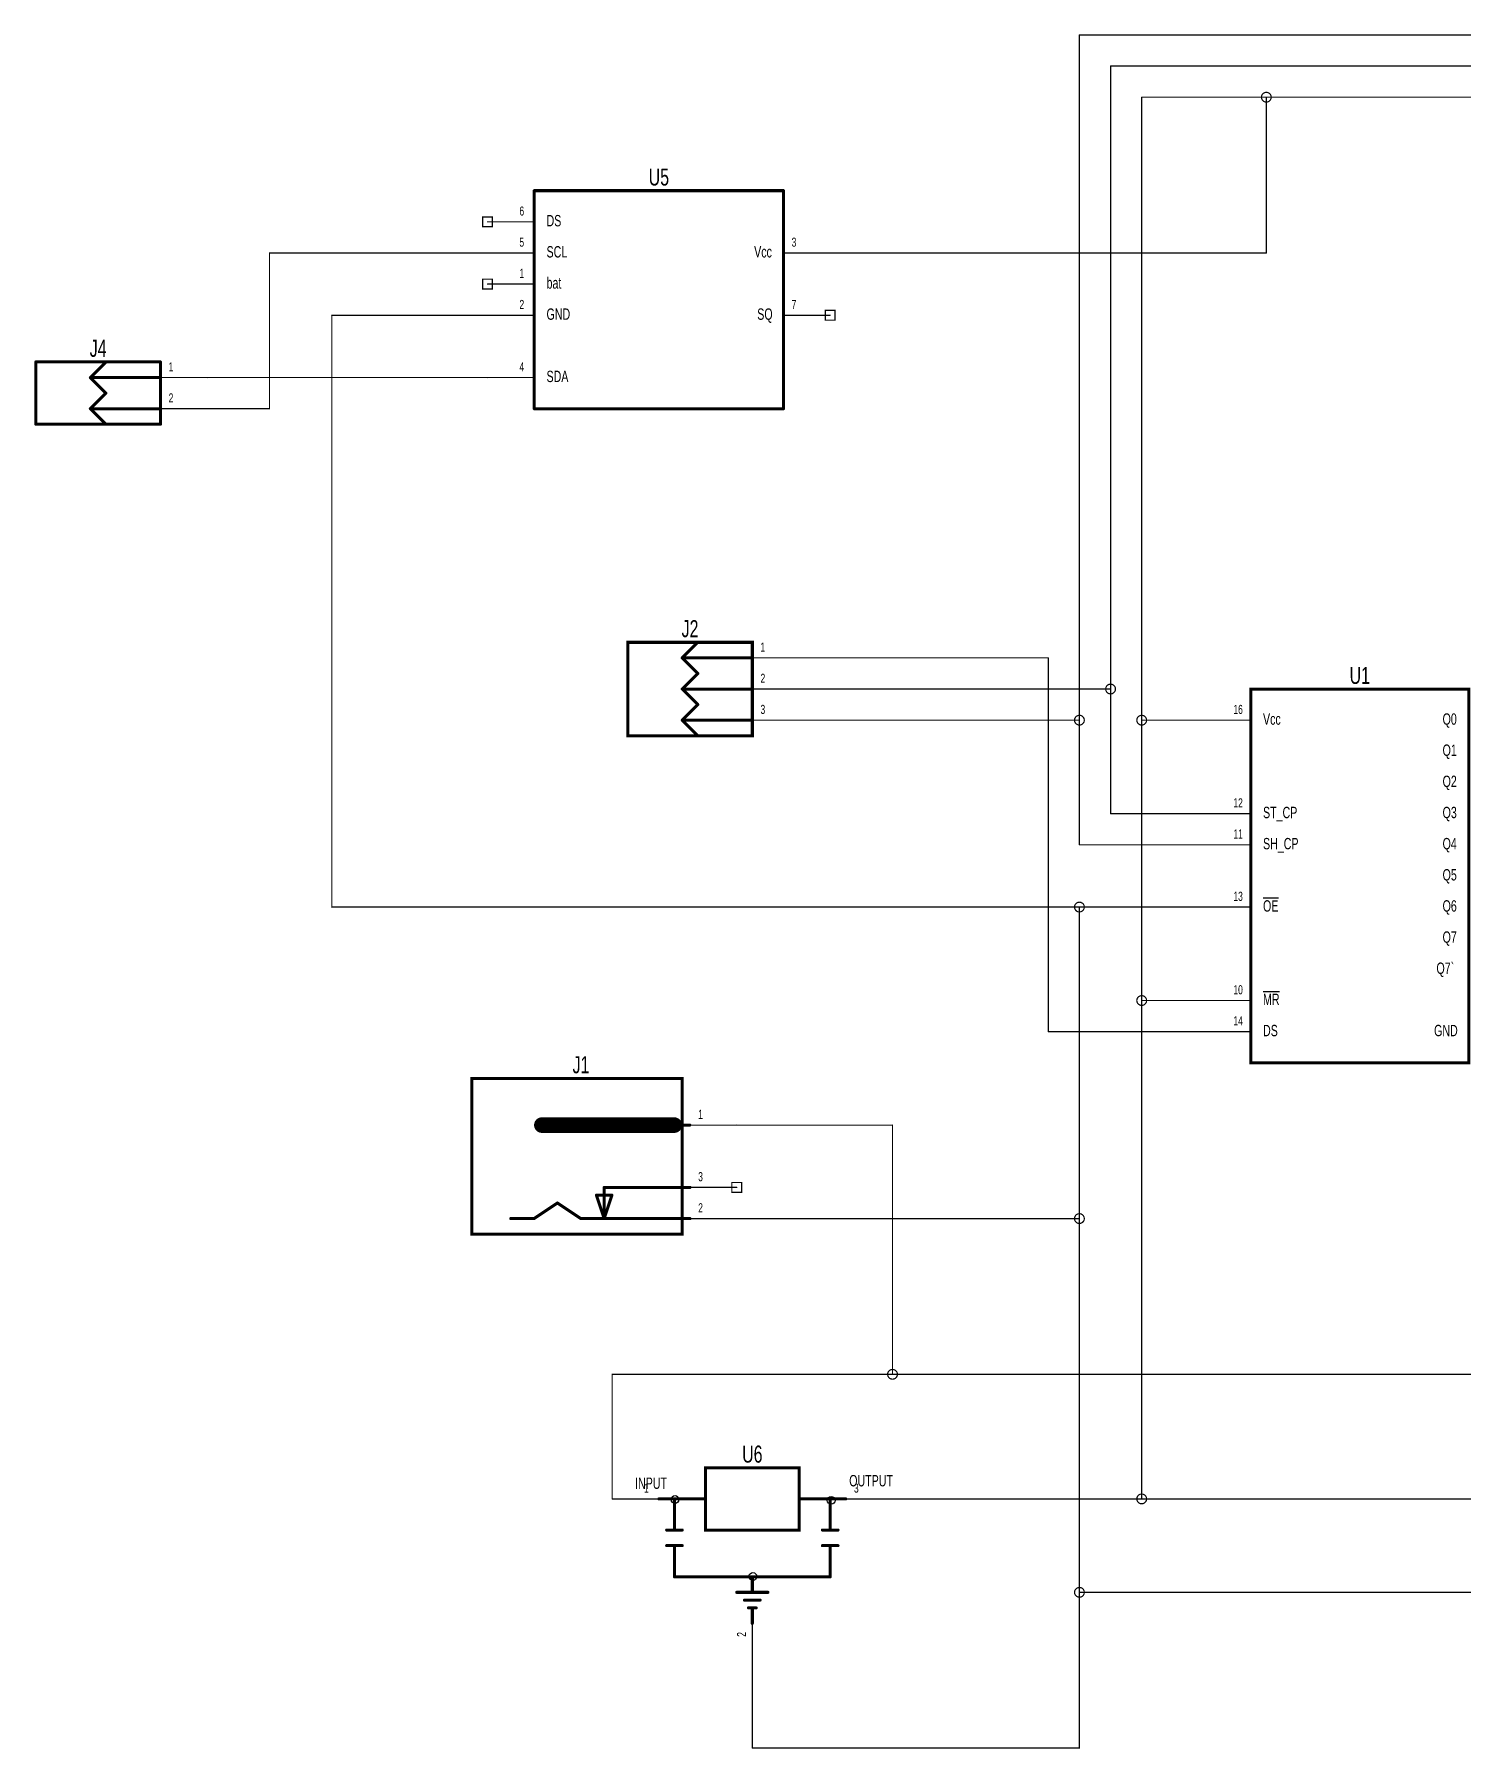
# Model space of a CAD drawing. Extents: x -9.1 to 18.8, y -6.3 to 0.3.
# Drawn here: x -9.05 to -4.47, y -5.3 to 0.2 of the extents above; entities that cross this region are included whole.
import ezdxf
from ezdxf.enums import TextEntityAlignment as Align

# ---------------------------------------------------------------- set-up
doc = ezdxf.new("R2010")
doc.units = 0
for name, color, linetype in [('Element', 253, 'CONTINUOUS'), ('Net', 50, 'CONTINUOUS'), ('Pin', 50, 'CONTINUOUS')]:
    doc.layers.add(name, color=color, linetype=linetype)

msp = doc.modelspace()

# ---------------------------------------------------------------- linework, layer by layer
at = {"layer": 'Element', "linetype": 'CONTINUOUS'}
for points, const_width in [([(-7.45, -1), (-7.45, -0.3)], 0.0098), ([(-7.45, -0.3), (-6.65, -0.3)], 0.0098), ([(-6.65, -0.3), (-6.65, -1)], 0.0098), ([(-9.05, -1.05), (-9.05, -0.85)], 0.0098), ([(-9.05, -0.85), (-8.65, -0.85)], 0.0098), ([(-8.875, -0.9), (-8.825, -0.85)], 0.0098), ([(-8.65, -0.85), (-8.65, -1.05)], 0.0098), ([(-8.875, -0.9), (-8.825, -0.95)], 0.0098), ([(-8.875, -0.9), (-8.65, -0.9)], 0.0098), ([(-8.875, -1), (-8.825, -0.95)], 0.0098), ([(-8.65, -1.05), (-9.05, -1.05)], 0.0098), ([(-8.875, -1), (-8.825, -1.05)], 0.0098), ([(-8.875, -1), (-8.65, -1)], 0.0098), ([(-7.45, -1), (-6.65, -1)], 0.0098), ([(-7.15, -1.75), (-6.75, -1.75), (-6.75, -2.05), (-7.15, -2.05), (-7.15, -1.75)], 0.0098), ([(-6.975, -1.8), (-6.925, -1.75)], 0.0098), ([(-6.975, -1.8), (-6.925, -1.85)], 0.0098), ([(-6.975, -1.8), (-6.75, -1.8)], 0.0098), ([(-6.975, -1.9), (-6.925, -1.85)], 0.0098), ([(-6.975, -1.9), (-6.925, -1.95)], 0.0098), ([(-6.975, -1.9), (-6.75, -1.9)], 0.0098), ([(-5.15, -1.9), (-4.45, -1.9), (-4.45, -3.1), (-5.15, -3.1), (-5.15, -1.9)], 0.0098), ([(-6.975, -2), (-6.925, -1.95)], 0.0098), ([(-6.975, -2), (-6.925, -2.05)], 0.0098), ([(-6.975, -2), (-6.75, -2)], 0.0098), ([(-7.65, -3.15), (-6.975, -3.15), (-6.975, -3.65), (-7.65, -3.65), (-7.65, -3.15)], 0.0098), ([(-7.0006, -3.3), (-7.4256, -3.3)], 0.05), ([(-6.9506, -3.3), (-6.9756, -3.3)], 0.0098), ([(-7.2256, -3.6), (-7.2506, -3.525)], 0.0098), ([(-7.2506, -3.525), (-7.2006, -3.525)], 0.0098), ([(-7.0506, -3.5), (-7.2256, -3.5)], 0.0098), ([(-7.2256, -3.5), (-7.2256, -3.6)], 0.0098), ([(-7.2006, -3.525), (-7.2256, -3.6)], 0.0098), ([(-6.95, -3.5), (-7.0756, -3.5)], 0.0098), ([(-7.3756, -3.55), (-7.4506, -3.6)], 0.0098), ([(-7.3006, -3.6), (-7.3756, -3.55)], 0.0098), ([(-7.4506, -3.6), (-7.5256, -3.6)], 0.0098), ([(-6.95, -3.6), (-7.3006, -3.6)], 0.0098), ([(-6.9, -4.4), (-6.6, -4.4), (-6.6, -4.6), (-6.9, -4.6), (-6.9, -4.4)], 0.0098), ([(-7.05, -4.5), (-6.9, -4.5)], 0.0098), ([(-7, -4.5), (-7, -4.6)], 0.0098), ([(-6.6, -4.5), (-6.45, -4.5)], 0.0098), ([(-6.5, -4.5), (-6.5, -4.6)], 0.0098), ([(-7.025, -4.6), (-6.975, -4.6)], 0.0098), ([(-6.525, -4.6), (-6.475, -4.6)], 0.0098), ([(-7.025, -4.65), (-6.975, -4.65)], 0.0098), ([(-7, -4.65), (-7, -4.75)], 0.0098), ([(-6.525, -4.65), (-6.475, -4.65)], 0.0098), ([(-6.5, -4.65), (-6.5, -4.75)], 0.0098), ([(-7, -4.75), (-6.5, -4.75)], 0.0098), ([(-6.75, -4.75), (-6.75, -4.8)], 0.0098), ([(-6.8, -4.8), (-6.7, -4.8)], 0.0098), ([(-6.775, -4.825), (-6.725, -4.825)], 0.0098), ([(-6.7625, -4.85), (-6.7375, -4.85)], 0.0098), ([(-6.75, -4.85), (-6.75, -4.9)], 0.0098)]:
    msp.add_lwpolyline(points, dxfattribs=dict(at, const_width=const_width))
for points, const_width in [([(-7.4525, -0.3, 1), (-7.4475, -0.3, 1), (-7.4525, -0.3, 1)], 0.0049), ([(-7.4525, -0.3, 1), (-7.4475, -0.3, 1), (-7.4525, -0.3, 1)], 0.0049), ([(-6.6525, -0.3, 1), (-6.6475, -0.3, 1), (-6.6525, -0.3, 1)], 0.0049), ([(-6.6525, -0.3, 1), (-6.6475, -0.3, 1), (-6.6525, -0.3, 1)], 0.0049), ([(-9.0525, -0.85, 1), (-9.0475, -0.85, 1), (-9.0525, -0.85, 1)], 0.0049), ([(-9.0525, -0.85, 1), (-9.0475, -0.85, 1), (-9.0525, -0.85, 1)], 0.0049), ([(-8.8275, -0.85, 1), (-8.8225, -0.85, 1), (-8.8275, -0.85, 1)], 0.0049), ([(-8.6525, -0.85, 1), (-8.6475, -0.85, 1), (-8.6525, -0.85, 1)], 0.0049), ([(-8.6525, -0.85, 1), (-8.6475, -0.85, 1), (-8.6525, -0.85, 1)], 0.0049), ([(-8.8775, -0.9, 1), (-8.8725, -0.9, 1), (-8.8775, -0.9, 1)], 0.0049), ([(-8.8775, -0.9, 1), (-8.8725, -0.9, 1), (-8.8775, -0.9, 1)], 0.0049), ([(-8.8775, -0.9, 1), (-8.8725, -0.9, 1), (-8.8775, -0.9, 1)], 0.0049), ([(-8.6525, -0.9, 1), (-8.6475, -0.9, 1), (-8.6525, -0.9, 1)], 0.0049), ([(-8.8275, -0.95, 1), (-8.8225, -0.95, 1), (-8.8275, -0.95, 1)], 0.0049), ([(-8.8275, -0.95, 1), (-8.8225, -0.95, 1), (-8.8275, -0.95, 1)], 0.0049), ([(-9.0525, -1.05, 1), (-9.0475, -1.05, 1), (-9.0525, -1.05, 1)], 0.0049), ([(-9.0525, -1.05, 1), (-9.0475, -1.05, 1), (-9.0525, -1.05, 1)], 0.0049), ([(-8.8775, -1, 1), (-8.8725, -1, 1), (-8.8775, -1, 1)], 0.0049), ([(-8.8775, -1, 1), (-8.8725, -1, 1), (-8.8775, -1, 1)], 0.0049), ([(-8.8775, -1, 1), (-8.8725, -1, 1), (-8.8775, -1, 1)], 0.0049), ([(-8.8275, -1.05, 1), (-8.8225, -1.05, 1), (-8.8275, -1.05, 1)], 0.0049), ([(-8.6525, -1, 1), (-8.6475, -1, 1), (-8.6525, -1, 1)], 0.0049), ([(-8.6525, -1.05, 1), (-8.6475, -1.05, 1), (-8.6525, -1.05, 1)], 0.0049), ([(-8.6525, -1.05, 1), (-8.6475, -1.05, 1), (-8.6525, -1.05, 1)], 0.0049), ([(-7.4525, -1, 1), (-7.4475, -1, 1), (-7.4525, -1, 1)], 0.0049), ([(-7.4525, -1, 1), (-7.4475, -1, 1), (-7.4525, -1, 1)], 0.0049), ([(-6.6525, -1, 1), (-6.6475, -1, 1), (-6.6525, -1, 1)], 0.0049), ([(-6.6525, -1, 1), (-6.6475, -1, 1), (-6.6525, -1, 1)], 0.0049), ([(-6.9275, -1.75, 1), (-6.9225, -1.75, 1), (-6.9275, -1.75, 1)], 0.0049), ([(-6.9775, -1.8, 1), (-6.9725, -1.8, 1), (-6.9775, -1.8, 1)], 0.0049), ([(-6.9775, -1.8, 1), (-6.9725, -1.8, 1), (-6.9775, -1.8, 1)], 0.0049), ([(-6.9775, -1.8, 1), (-6.9725, -1.8, 1), (-6.9775, -1.8, 1)], 0.0049), ([(-6.7525, -1.8, 1), (-6.7475, -1.8, 1), (-6.7525, -1.8, 1)], 0.0049), ([(-6.9275, -1.85, 1), (-6.9225, -1.85, 1), (-6.9275, -1.85, 1)], 0.0049), ([(-6.9275, -1.85, 1), (-6.9225, -1.85, 1), (-6.9275, -1.85, 1)], 0.0049), ([(-6.9775, -1.9, 1), (-6.9725, -1.9, 1), (-6.9775, -1.9, 1)], 0.0049), ([(-6.9775, -1.9, 1), (-6.9725, -1.9, 1), (-6.9775, -1.9, 1)], 0.0049), ([(-6.9775, -1.9, 1), (-6.9725, -1.9, 1), (-6.9775, -1.9, 1)], 0.0049), ([(-6.7525, -1.9, 1), (-6.7475, -1.9, 1), (-6.7525, -1.9, 1)], 0.0049), ([(-6.9275, -1.95, 1), (-6.9225, -1.95, 1), (-6.9275, -1.95, 1)], 0.0049), ([(-6.9275, -1.95, 1), (-6.9225, -1.95, 1), (-6.9275, -1.95, 1)], 0.0049), ([(-6.9775, -2, 1), (-6.9725, -2, 1), (-6.9775, -2, 1)], 0.0049), ([(-6.9775, -2, 1), (-6.9725, -2, 1), (-6.9775, -2, 1)], 0.0049), ([(-6.9775, -2, 1), (-6.9725, -2, 1), (-6.9775, -2, 1)], 0.0049), ([(-6.7525, -2, 1), (-6.7475, -2, 1), (-6.7525, -2, 1)], 0.0049), ([(-6.9275, -2.05, 1), (-6.9225, -2.05, 1), (-6.9275, -2.05, 1)], 0.0049), ([(-7.4381, -3.3, 1), (-7.4131, -3.3, 1), (-7.4381, -3.3, 1)], 0.025), ([(-7.0131, -3.3, 1), (-6.9881, -3.3, 1), (-7.0131, -3.3, 1)], 0.025), ([(-6.9781, -3.3, 1), (-6.9732, -3.3, 1), (-6.9781, -3.3, 1)], 0.0049), ([(-6.9531, -3.3, 1), (-6.9482, -3.3, 1), (-6.9531, -3.3, 1)], 0.0049), ([(-7.2531, -3.525, 1), (-7.2482, -3.525, 1), (-7.2531, -3.525, 1)], 0.0049), ([(-7.2531, -3.525, 1), (-7.2482, -3.525, 1), (-7.2531, -3.525, 1)], 0.0049), ([(-7.2281, -3.5, 1), (-7.2232, -3.5, 1), (-7.2281, -3.5, 1)], 0.0049), ([(-7.2281, -3.5, 1), (-7.2232, -3.5, 1), (-7.2281, -3.5, 1)], 0.0049), ([(-7.2031, -3.525, 1), (-7.1982, -3.525, 1), (-7.2031, -3.525, 1)], 0.0049), ([(-7.2031, -3.525, 1), (-7.1982, -3.525, 1), (-7.2031, -3.525, 1)], 0.0049), ([(-7.0781, -3.5, 1), (-7.0732, -3.5, 1), (-7.0781, -3.5, 1)], 0.0049), ([(-7.0531, -3.5, 1), (-7.0482, -3.5, 1), (-7.0531, -3.5, 1)], 0.0049), ([(-6.9525, -3.5, 1), (-6.9475, -3.5, 1), (-6.9525, -3.5, 1)], 0.0049), ([(-7.3781, -3.55, 1), (-7.3732, -3.55, 1), (-7.3781, -3.55, 1)], 0.0049), ([(-7.3781, -3.55, 1), (-7.3732, -3.55, 1), (-7.3781, -3.55, 1)], 0.0049), ([(-7.5281, -3.6, 1), (-7.5232, -3.6, 1), (-7.5281, -3.6, 1)], 0.0049), ([(-7.4531, -3.6, 1), (-7.4482, -3.6, 1), (-7.4531, -3.6, 1)], 0.0049), ([(-7.4531, -3.6, 1), (-7.4482, -3.6, 1), (-7.4531, -3.6, 1)], 0.0049), ([(-7.3031, -3.6, 1), (-7.2982, -3.6, 1), (-7.3031, -3.6, 1)], 0.0049), ([(-7.3031, -3.6, 1), (-7.2982, -3.6, 1), (-7.3031, -3.6, 1)], 0.0049), ([(-7.2281, -3.6, 1), (-7.2232, -3.6, 1), (-7.2281, -3.6, 1)], 0.0049), ([(-7.2281, -3.6, 1), (-7.2232, -3.6, 1), (-7.2281, -3.6, 1)], 0.0049), ([(-7.2281, -3.6, 1), (-7.2232, -3.6, 1), (-7.2281, -3.6, 1)], 0.0049), ([(-6.9525, -3.6, 1), (-6.9475, -3.6, 1), (-6.9525, -3.6, 1)], 0.0049), ([(-7.0525, -4.5, 1), (-7.0475, -4.5, 1), (-7.0525, -4.5, 1)], 0.0049), ([(-7.0025, -4.5, 1), (-6.9975, -4.5, 1), (-7.0025, -4.5, 1)], 0.0049), ([(-6.9025, -4.5, 1), (-6.8975, -4.5, 1), (-6.9025, -4.5, 1)], 0.0049), ([(-6.6025, -4.5, 1), (-6.5975, -4.5, 1), (-6.6025, -4.5, 1)], 0.0049), ([(-6.5025, -4.5, 1), (-6.4975, -4.5, 1), (-6.5025, -4.5, 1)], 0.0049), ([(-6.4525, -4.5, 1), (-6.4475, -4.5, 1), (-6.4525, -4.5, 1)], 0.0049), ([(-7.0275, -4.6, 1), (-7.0225, -4.6, 1), (-7.0275, -4.6, 1)], 0.0049), ([(-7.0025, -4.6, 1), (-6.9975, -4.6, 1), (-7.0025, -4.6, 1)], 0.0049), ([(-6.9775, -4.6, 1), (-6.9725, -4.6, 1), (-6.9775, -4.6, 1)], 0.0049), ([(-6.5275, -4.6, 1), (-6.5225, -4.6, 1), (-6.5275, -4.6, 1)], 0.0049), ([(-6.5025, -4.6, 1), (-6.4975, -4.6, 1), (-6.5025, -4.6, 1)], 0.0049), ([(-6.4775, -4.6, 1), (-6.4725, -4.6, 1), (-6.4775, -4.6, 1)], 0.0049), ([(-7.0275, -4.65, 1), (-7.0225, -4.65, 1), (-7.0275, -4.65, 1)], 0.0049), ([(-7.0025, -4.65, 1), (-6.9975, -4.65, 1), (-7.0025, -4.65, 1)], 0.0049), ([(-6.9775, -4.65, 1), (-6.9725, -4.65, 1), (-6.9775, -4.65, 1)], 0.0049), ([(-6.5275, -4.65, 1), (-6.5225, -4.65, 1), (-6.5275, -4.65, 1)], 0.0049), ([(-6.5025, -4.65, 1), (-6.4975, -4.65, 1), (-6.5025, -4.65, 1)], 0.0049), ([(-6.4775, -4.65, 1), (-6.4725, -4.65, 1), (-6.4775, -4.65, 1)], 0.0049), ([(-7.0025, -4.75, 1), (-6.9975, -4.75, 1), (-7.0025, -4.75, 1)], 0.0049), ([(-7.0025, -4.75, 1), (-6.9975, -4.75, 1), (-7.0025, -4.75, 1)], 0.0049), ([(-6.7525, -4.75, 1), (-6.7475, -4.75, 1), (-6.7525, -4.75, 1)], 0.0049), ([(-6.5025, -4.75, 1), (-6.4975, -4.75, 1), (-6.5025, -4.75, 1)], 0.0049), ([(-6.5025, -4.75, 1), (-6.4975, -4.75, 1), (-6.5025, -4.75, 1)], 0.0049), ([(-6.8025, -4.8, 1), (-6.7975, -4.8, 1), (-6.8025, -4.8, 1)], 0.0049), ([(-6.7775, -4.825, 1), (-6.7725, -4.825, 1), (-6.7775, -4.825, 1)], 0.0049), ([(-6.7525, -4.8, 1), (-6.7475, -4.8, 1), (-6.7525, -4.8, 1)], 0.0049), ([(-6.7275, -4.825, 1), (-6.7225, -4.825, 1), (-6.7275, -4.825, 1)], 0.0049), ([(-6.7025, -4.8, 1), (-6.6975, -4.8, 1), (-6.7025, -4.8, 1)], 0.0049), ([(-6.765, -4.85, 1), (-6.76, -4.85, 1), (-6.765, -4.85, 1)], 0.0049), ([(-6.7525, -4.85, 1), (-6.7475, -4.85, 1), (-6.7525, -4.85, 1)], 0.0049), ([(-6.7525, -4.9, 1), (-6.7475, -4.9, 1), (-6.7525, -4.9, 1)], 0.0049), ([(-6.74, -4.85, 1), (-6.735, -4.85, 1), (-6.74, -4.85, 1)], 0.0049)]:
    msp.add_lwpolyline(points, format="xyb", dxfattribs=dict(at, const_width=const_width))
at = {"layer": 'Element'}
for centre in [(-6.9981, -4.5021), (-6.4969, -4.5047), (-6.7483, -4.7489)]:
    msp.add_circle(centre, 0.0125, dxfattribs=at)
at = {"layer": 'Net', "linetype": 'CONTINUOUS', "const_width": 0.0039}
for points in [[(-5.7, -2.4), (-5.7, 0.2)], [(-5.7, 0.2), (0.4, 0.2)], [(-5.6, -2.3), (-5.6, 0.1)], [(-5.6, 0.1), (0.2, 0.1)], [(-5.5, -2), (-5.5, 0)], [(-5.5, 0), (0.6, 0)], [(-5.1157, 0), (-5.115, -0.0049), (-5.1127, -0.0093), (-5.1093, -0.0127), (-5.1049, -0.015), (-5.1, -0.0157), (-5.0951, -0.015), (-5.0907, -0.0127), (-5.0873, -0.0093), (-5.085, -0.0049), (-5.0843, 0), (-5.085, 0.0049), (-5.0873, 0.0093), (-5.0907, 0.0127), (-5.0951, 0.015), (-5.1, 0.0157), (-5.1049, 0.015), (-5.1093, 0.0127), (-5.1127, 0.0093), (-5.115, 0.0049), (-5.1157, 0)], [(-5.1, -0.5), (-5.1, 0)], [(-8.3, -1), (-8.3, -0.5)], [(-8.3, -0.5), (-7.6, -0.5)], [(-6.5, -0.5), (-5.1, -0.5)], [(-7.6, -0.7), (-8.1, -0.7)], [(-8.1, -0.7), (-8.1, -2.6)], [(-8.5, -0.9), (-7.6, -0.9)], [(-8.5, -1), (-8.3, -1)], [(-6.6, -1.8), (-5.8, -1.8)], [(-5.8, -1.8), (-5.8, -3)], [(-6.6, -1.9), (-5.6, -1.9)], [(-5.6157, -1.9), (-5.615, -1.9049), (-5.6127, -1.9093), (-5.6093, -1.9127), (-5.6049, -1.915), (-5.6, -1.9157), (-5.5951, -1.915), (-5.5907, -1.9127), (-5.5873, -1.9093), (-5.585, -1.9049), (-5.5843, -1.9), (-5.585, -1.8951), (-5.5873, -1.8907), (-5.5907, -1.8873), (-5.5951, -1.885), (-5.6, -1.8843), (-5.6049, -1.885), (-5.6093, -1.8873), (-5.6127, -1.8907), (-5.615, -1.8951), (-5.6157, -1.9)], [(-6.6, -2), (-5.7, -2)], [(-5.7157, -2), (-5.715, -2.0049), (-5.7127, -2.0093), (-5.7093, -2.0127), (-5.7049, -2.015), (-5.7, -2.0157), (-5.6951, -2.015), (-5.6907, -2.0127), (-5.6873, -2.0093), (-5.685, -2.0049), (-5.6843, -2), (-5.685, -1.9951), (-5.6873, -1.9907), (-5.6907, -1.9873), (-5.6951, -1.985), (-5.7, -1.9843), (-5.7049, -1.985), (-5.7093, -1.9873), (-5.7127, -1.9907), (-5.715, -1.9951), (-5.7157, -2)], [(-5.5157, -2), (-5.515, -2.0049), (-5.5127, -2.0093), (-5.5093, -2.0127), (-5.5049, -2.015), (-5.5, -2.0157), (-5.4951, -2.015), (-5.4907, -2.0127), (-5.4873, -2.0093), (-5.485, -2.0049), (-5.4843, -2), (-5.485, -1.9951), (-5.4873, -1.9907), (-5.4907, -1.9873), (-5.4951, -1.985), (-5.5, -1.9843), (-5.5049, -1.985), (-5.5093, -1.9873), (-5.5127, -1.9907), (-5.515, -1.9951), (-5.5157, -2)], [(-5.3, -2), (-5.5, -2)], [(-5.5, -2.9), (-5.5, -2)], [(-5.3, -2.3), (-5.6, -2.3)], [(-5.3, -2.4), (-5.7, -2.4)], [(-5.7157, -2.6), (-5.715, -2.6049), (-5.7127, -2.6093), (-5.7093, -2.6127), (-5.7049, -2.615), (-5.7, -2.6157), (-5.6951, -2.615), (-5.6907, -2.6127), (-5.6873, -2.6093), (-5.685, -2.6049), (-5.6843, -2.6), (-5.685, -2.5951), (-5.6873, -2.5907), (-5.6907, -2.5873), (-5.6951, -2.585), (-5.7, -2.5843), (-5.7049, -2.585), (-5.7093, -2.5873), (-5.7127, -2.5907), (-5.715, -2.5951), (-5.7157, -2.6)], [(-8.1, -2.6), (-5.7, -2.6)], [(-5.3, -2.6), (-5.7, -2.6)], [(-5.7, -2.6), (-5.7, -4.8)], [(-5.5157, -2.9), (-5.515, -2.9049), (-5.5127, -2.9093), (-5.5093, -2.9127), (-5.5049, -2.915), (-5.5, -2.9157), (-5.4951, -2.915), (-5.4907, -2.9127), (-5.4873, -2.9093), (-5.485, -2.9049), (-5.4843, -2.9), (-5.485, -2.8951), (-5.4873, -2.8907), (-5.4907, -2.8873), (-5.4951, -2.885), (-5.5, -2.8843), (-5.5049, -2.885), (-5.5093, -2.8873), (-5.5127, -2.8907), (-5.515, -2.8951), (-5.5157, -2.9)], [(-5.3, -2.9), (-5.5, -2.9)], [(-5.5, -4.5), (-5.5, -2.9)], [(-5.8, -3), (-5.3, -3)], [(-6.8, -3.3), (-6.3, -3.3)], [(-6.3, -3.3), (-6.3, -4.1)], [(-6.8, -3.6), (-5.7, -3.6)], [(-5.7157, -3.6), (-5.715, -3.6049), (-5.7127, -3.6093), (-5.7093, -3.6127), (-5.7049, -3.615), (-5.7, -3.6157), (-5.6951, -3.615), (-5.6907, -3.6127), (-5.6873, -3.6093), (-5.685, -3.6049), (-5.6843, -3.6), (-5.685, -3.5951), (-5.6873, -3.5907), (-5.6907, -3.5873), (-5.6951, -3.585), (-5.7, -3.5843), (-5.7049, -3.585), (-5.7093, -3.5873), (-5.7127, -3.5907), (-5.715, -3.5951), (-5.7157, -3.6)], [(-6.3, -4.1), (-7.2, -4.1)], [(-7.2, -4.1), (-7.2, -4.5)], [(-6.3157, -4.1), (-6.315, -4.1049), (-6.3127, -4.1093), (-6.3093, -4.1127), (-6.3049, -4.115), (-6.3, -4.1157), (-6.2951, -4.115), (-6.2907, -4.1127), (-6.2873, -4.1093), (-6.285, -4.1049), (-6.2843, -4.1), (-6.285, -4.0951), (-6.2873, -4.0907), (-6.2907, -4.0873), (-6.2951, -4.085), (-6.3, -4.0843), (-6.3049, -4.085), (-6.3093, -4.0873), (-6.3127, -4.0907), (-6.315, -4.0951), (-6.3157, -4.1)], [(-6.3, -4.1), (-2.6, -4.1)], [(-6.3, -4.5), (-5.5, -4.5)], [(-5.5157, -4.5), (-5.515, -4.5049), (-5.5127, -4.5093), (-5.5093, -4.5127), (-5.5049, -4.515), (-5.5, -4.5157), (-5.4951, -4.515), (-5.4907, -4.5127), (-5.4873, -4.5093), (-5.485, -4.5049), (-5.4843, -4.5), (-5.485, -4.4951), (-5.4873, -4.4907), (-5.4907, -4.4873), (-5.4951, -4.485), (-5.5, -4.4843), (-5.5049, -4.485), (-5.5093, -4.4873), (-5.5127, -4.4907), (-5.515, -4.4951), (-5.5157, -4.5)], [(-3.9, -4.5), (-5.5, -4.5)], [(-5.5, -4.5), (-5.5, -4.5)], [(-5.5, -4.5), (-5.5, -4.5)], [(-5.7157, -4.8), (-5.715, -4.8049), (-5.7127, -4.8093), (-5.7093, -4.8127), (-5.7049, -4.815), (-5.7, -4.8157), (-5.6951, -4.815), (-5.6907, -4.8127), (-5.6873, -4.8093), (-5.685, -4.8049), (-5.6843, -4.8), (-5.685, -4.7951), (-5.6873, -4.7907), (-5.6907, -4.7873), (-5.6951, -4.785), (-5.7, -4.7843), (-5.7049, -4.785), (-5.7093, -4.7873), (-5.7127, -4.7907), (-5.715, -4.7951), (-5.7157, -4.8)], [(-5.7, -4.8), (-4.2, -4.8)], [(-5.7, -5.3), (-5.7, -4.8)], [(-6.75, -5.05), (-6.75, -5.3)], [(-6.75, -5.3), (-5.7, -5.3)]]:
    msp.add_lwpolyline(points, dxfattribs=at)
at = {"layer": 'Net', "linetype": 'CONTINUOUS', "const_width": 0.002}
for points in [[(-5.701, 0.2, 1), (-5.699, 0.2, 1), (-5.701, 0.2, 1)], [(-5.701, 0.2, 1), (-5.699, 0.2, 1), (-5.701, 0.2, 1)], [(-5.601, 0.1, 1), (-5.599, 0.1, 1), (-5.601, 0.1, 1)], [(-5.601, 0.1, 1), (-5.599, 0.1, 1), (-5.601, 0.1, 1)], [(-5.501, 0, 1), (-5.499, 0, 1), (-5.501, 0, 1)], [(-5.501, 0, 1), (-5.499, 0, 1), (-5.501, 0, 1)], [(-5.1167, 0, 1), (-5.1148, 0, 1), (-5.1167, 0, 1)], [(-5.101, 0, 1), (-5.099, 0, 1), (-5.101, 0, 1)], [(-8.301, -0.5, 1), (-8.299, -0.5, 1), (-8.301, -0.5, 1)], [(-8.301, -0.5, 1), (-8.299, -0.5, 1), (-8.301, -0.5, 1)], [(-7.601, -0.5, 1), (-7.599, -0.5, 1), (-7.601, -0.5, 1)], [(-6.501, -0.5, 1), (-6.499, -0.5, 1), (-6.501, -0.5, 1)], [(-5.101, -0.5, 1), (-5.099, -0.5, 1), (-5.101, -0.5, 1)], [(-5.101, -0.5, 1), (-5.099, -0.5, 1), (-5.101, -0.5, 1)], [(-8.101, -0.7, 1), (-8.099, -0.7, 1), (-8.101, -0.7, 1)], [(-8.101, -0.7, 1), (-8.099, -0.7, 1), (-8.101, -0.7, 1)], [(-7.601, -0.7, 1), (-7.599, -0.7, 1), (-7.601, -0.7, 1)], [(-8.501, -0.9, 1), (-8.499, -0.9, 1), (-8.501, -0.9, 1)], [(-7.601, -0.9, 1), (-7.599, -0.9, 1), (-7.601, -0.9, 1)], [(-8.501, -1, 1), (-8.499, -1, 1), (-8.501, -1, 1)], [(-8.301, -1, 1), (-8.299, -1, 1), (-8.301, -1, 1)], [(-8.301, -1, 1), (-8.299, -1, 1), (-8.301, -1, 1)], [(-6.601, -1.8, 1), (-6.599, -1.8, 1), (-6.601, -1.8, 1)], [(-5.801, -1.8, 1), (-5.799, -1.8, 1), (-5.801, -1.8, 1)], [(-5.801, -1.8, 1), (-5.799, -1.8, 1), (-5.801, -1.8, 1)], [(-6.601, -1.9, 1), (-6.599, -1.9, 1), (-6.601, -1.9, 1)], [(-5.6167, -1.9, 1), (-5.6148, -1.9, 1), (-5.6167, -1.9, 1)], [(-5.601, -1.9, 1), (-5.599, -1.9, 1), (-5.601, -1.9, 1)], [(-6.601, -2, 1), (-6.599, -2, 1), (-6.601, -2, 1)], [(-5.7167, -2, 1), (-5.7148, -2, 1), (-5.7167, -2, 1)], [(-5.701, -2, 1), (-5.699, -2, 1), (-5.701, -2, 1)], [(-5.5167, -2, 1), (-5.5148, -2, 1), (-5.5167, -2, 1)], [(-5.501, -2, 1), (-5.499, -2, 1), (-5.501, -2, 1)], [(-5.501, -2, 1), (-5.499, -2, 1), (-5.501, -2, 1)], [(-5.501, -2, 1), (-5.499, -2, 1), (-5.501, -2, 1)], [(-5.301, -2, 1), (-5.299, -2, 1), (-5.301, -2, 1)], [(-5.601, -2.3, 1), (-5.599, -2.3, 1), (-5.601, -2.3, 1)], [(-5.601, -2.3, 1), (-5.599, -2.3, 1), (-5.601, -2.3, 1)], [(-5.301, -2.3, 1), (-5.299, -2.3, 1), (-5.301, -2.3, 1)], [(-5.701, -2.4, 1), (-5.699, -2.4, 1), (-5.701, -2.4, 1)], [(-5.701, -2.4, 1), (-5.699, -2.4, 1), (-5.701, -2.4, 1)], [(-5.301, -2.4, 1), (-5.299, -2.4, 1), (-5.301, -2.4, 1)], [(-8.101, -2.6, 1), (-8.099, -2.6, 1), (-8.101, -2.6, 1)], [(-8.101, -2.6, 1), (-8.099, -2.6, 1), (-8.101, -2.6, 1)], [(-5.7167, -2.6, 1), (-5.7148, -2.6, 1), (-5.7167, -2.6, 1)], [(-5.701, -2.6, 1), (-5.699, -2.6, 1), (-5.701, -2.6, 1)], [(-5.701, -2.6, 1), (-5.699, -2.6, 1), (-5.701, -2.6, 1)], [(-5.701, -2.6, 1), (-5.699, -2.6, 1), (-5.701, -2.6, 1)], [(-5.301, -2.6, 1), (-5.299, -2.6, 1), (-5.301, -2.6, 1)], [(-5.5167, -2.9, 1), (-5.5148, -2.9, 1), (-5.5167, -2.9, 1)], [(-5.501, -2.9, 1), (-5.499, -2.9, 1), (-5.501, -2.9, 1)], [(-5.501, -2.9, 1), (-5.499, -2.9, 1), (-5.501, -2.9, 1)], [(-5.501, -2.9, 1), (-5.499, -2.9, 1), (-5.501, -2.9, 1)], [(-5.301, -2.9, 1), (-5.299, -2.9, 1), (-5.301, -2.9, 1)], [(-5.801, -3, 1), (-5.799, -3, 1), (-5.801, -3, 1)], [(-5.801, -3, 1), (-5.799, -3, 1), (-5.801, -3, 1)], [(-5.301, -3, 1), (-5.299, -3, 1), (-5.301, -3, 1)], [(-6.801, -3.3, 1), (-6.799, -3.3, 1), (-6.801, -3.3, 1)], [(-6.301, -3.3, 1), (-6.299, -3.3, 1), (-6.301, -3.3, 1)], [(-6.301, -3.3, 1), (-6.299, -3.3, 1), (-6.301, -3.3, 1)], [(-6.801, -3.6, 1), (-6.799, -3.6, 1), (-6.801, -3.6, 1)], [(-5.7167, -3.6, 1), (-5.7148, -3.6, 1), (-5.7167, -3.6, 1)], [(-5.701, -3.6, 1), (-5.699, -3.6, 1), (-5.701, -3.6, 1)], [(-7.201, -4.1, 1), (-7.199, -4.1, 1), (-7.201, -4.1, 1)], [(-7.201, -4.1, 1), (-7.199, -4.1, 1), (-7.201, -4.1, 1)], [(-6.3167, -4.1, 1), (-6.3148, -4.1, 1), (-6.3167, -4.1, 1)], [(-6.301, -4.1, 1), (-6.299, -4.1, 1), (-6.301, -4.1, 1)], [(-6.301, -4.1, 1), (-6.299, -4.1, 1), (-6.301, -4.1, 1)], [(-6.301, -4.1, 1), (-6.299, -4.1, 1), (-6.301, -4.1, 1)], [(-7.201, -4.5, 1), (-7.199, -4.5, 1), (-7.201, -4.5, 1)], [(-6.301, -4.5, 1), (-6.299, -4.5, 1), (-6.301, -4.5, 1)], [(-5.5167, -4.5, 1), (-5.5148, -4.5, 1), (-5.5167, -4.5, 1)], [(-5.501, -4.5, 1), (-5.499, -4.5, 1), (-5.501, -4.5, 1)], [(-5.501, -4.5, 1), (-5.499, -4.5, 1), (-5.501, -4.5, 1)], [(-5.501, -4.5, 1), (-5.499, -4.5, 1), (-5.501, -4.5, 1)], [(-5.501, -4.5, 1), (-5.499, -4.5, 1), (-5.501, -4.5, 1)], [(-5.501, -4.5, 1), (-5.499, -4.5, 1), (-5.501, -4.5, 1)], [(-5.7167, -4.8, 1), (-5.7148, -4.8, 1), (-5.7167, -4.8, 1)], [(-5.701, -4.8, 1), (-5.699, -4.8, 1), (-5.701, -4.8, 1)], [(-5.701, -4.8, 1), (-5.699, -4.8, 1), (-5.701, -4.8, 1)], [(-5.701, -4.8, 1), (-5.699, -4.8, 1), (-5.701, -4.8, 1)], [(-6.751, -5.05, 1), (-6.749, -5.05, 1), (-6.751, -5.05, 1)], [(-6.751, -5.3, 1), (-6.749, -5.3, 1), (-6.751, -5.3, 1)], [(-6.751, -5.3, 1), (-6.749, -5.3, 1), (-6.751, -5.3, 1)], [(-5.701, -5.3, 1), (-5.699, -5.3, 1), (-5.701, -5.3, 1)], [(-5.701, -5.3, 1), (-5.699, -5.3, 1), (-5.701, -5.3, 1)]]:
    msp.add_lwpolyline(points, format="xyb", dxfattribs=at)
at = {"layer": 'Pin', "linetype": 'CONTINUOUS', "const_width": 0.0039}
for points in [[(-7.6157, -0.3843), (-7.5843, -0.3843), (-7.5843, -0.4157), (-7.6157, -0.4157), (-7.6157, -0.3843)], [(-7.45, -0.4), (-7.6, -0.4)], [(-7.45, -0.5), (-7.6, -0.5)], [(-6.65, -0.5), (-6.5, -0.5)], [(-7.6157, -0.5843), (-7.5843, -0.5843), (-7.5843, -0.6157), (-7.6157, -0.6157), (-7.6157, -0.5843)], [(-7.45, -0.6), (-7.6, -0.6)], [(-7.45, -0.7), (-7.6, -0.7)], [(-6.65, -0.7), (-6.5, -0.7)], [(-6.5157, -0.6843), (-6.4843, -0.6843), (-6.4843, -0.7157), (-6.5157, -0.7157), (-6.5157, -0.6843)], [(-8.65, -0.9), (-8.5, -0.9)], [(-7.45, -0.9), (-7.6, -0.9)], [(-8.65, -1), (-8.5, -1)], [(-6.75, -1.8), (-6.6, -1.8)], [(-6.75, -1.9), (-6.6, -1.9)], [(-6.75, -2), (-6.6, -2)], [(-5.15, -2), (-5.3, -2)], [(-5.15, -2.3), (-5.3, -2.3)], [(-5.15, -2.4), (-5.3, -2.4)], [(-5.15, -2.6), (-5.3, -2.6)], [(-5.15, -2.9), (-5.3, -2.9)], [(-5.15, -3), (-5.3, -3)], [(-6.95, -3.3), (-6.8, -3.3)], [(-6.95, -3.5), (-6.8, -3.5)], [(-6.8157, -3.4843), (-6.7843, -3.4843), (-6.7843, -3.5157), (-6.8157, -3.5157), (-6.8157, -3.4843)], [(-6.95, -3.6), (-6.8, -3.6)], [(-7.05, -4.5), (-7.2, -4.5)], [(-6.45, -4.5), (-6.3, -4.5)], [(-6.75, -4.9), (-6.75, -5.05)]]:
    msp.add_lwpolyline(points, dxfattribs=at)
at = {"layer": 'Pin', "linetype": 'CONTINUOUS', "const_width": 0.002}
for points in [[(-7.601, -0.4, 1), (-7.599, -0.4, 1), (-7.601, -0.4, 1)], [(-7.451, -0.4, 1), (-7.449, -0.4, 1), (-7.451, -0.4, 1)], [(-7.601, -0.5, 1), (-7.599, -0.5, 1), (-7.601, -0.5, 1)], [(-7.451, -0.5, 1), (-7.449, -0.5, 1), (-7.451, -0.5, 1)], [(-6.651, -0.5, 1), (-6.649, -0.5, 1), (-6.651, -0.5, 1)], [(-6.501, -0.5, 1), (-6.499, -0.5, 1), (-6.501, -0.5, 1)], [(-7.601, -0.6, 1), (-7.599, -0.6, 1), (-7.601, -0.6, 1)], [(-7.451, -0.6, 1), (-7.449, -0.6, 1), (-7.451, -0.6, 1)], [(-7.601, -0.7, 1), (-7.599, -0.7, 1), (-7.601, -0.7, 1)], [(-7.451, -0.7, 1), (-7.449, -0.7, 1), (-7.451, -0.7, 1)], [(-6.651, -0.7, 1), (-6.649, -0.7, 1), (-6.651, -0.7, 1)], [(-6.501, -0.7, 1), (-6.499, -0.7, 1), (-6.501, -0.7, 1)], [(-8.651, -0.9, 1), (-8.649, -0.9, 1), (-8.651, -0.9, 1)], [(-8.501, -0.9, 1), (-8.499, -0.9, 1), (-8.501, -0.9, 1)], [(-7.601, -0.9, 1), (-7.599, -0.9, 1), (-7.601, -0.9, 1)], [(-7.451, -0.9, 1), (-7.449, -0.9, 1), (-7.451, -0.9, 1)], [(-8.651, -1, 1), (-8.649, -1, 1), (-8.651, -1, 1)], [(-8.501, -1, 1), (-8.499, -1, 1), (-8.501, -1, 1)], [(-6.751, -1.8, 1), (-6.749, -1.8, 1), (-6.751, -1.8, 1)], [(-6.601, -1.8, 1), (-6.599, -1.8, 1), (-6.601, -1.8, 1)], [(-6.751, -1.9, 1), (-6.749, -1.9, 1), (-6.751, -1.9, 1)], [(-6.601, -1.9, 1), (-6.599, -1.9, 1), (-6.601, -1.9, 1)], [(-6.751, -2, 1), (-6.749, -2, 1), (-6.751, -2, 1)], [(-6.601, -2, 1), (-6.599, -2, 1), (-6.601, -2, 1)], [(-5.301, -2, 1), (-5.299, -2, 1), (-5.301, -2, 1)], [(-5.151, -2, 1), (-5.149, -2, 1), (-5.151, -2, 1)], [(-5.301, -2.3, 1), (-5.299, -2.3, 1), (-5.301, -2.3, 1)], [(-5.151, -2.3, 1), (-5.149, -2.3, 1), (-5.151, -2.3, 1)], [(-5.301, -2.4, 1), (-5.299, -2.4, 1), (-5.301, -2.4, 1)], [(-5.151, -2.4, 1), (-5.149, -2.4, 1), (-5.151, -2.4, 1)], [(-5.301, -2.6, 1), (-5.299, -2.6, 1), (-5.301, -2.6, 1)], [(-5.151, -2.6, 1), (-5.149, -2.6, 1), (-5.151, -2.6, 1)], [(-5.301, -2.9, 1), (-5.299, -2.9, 1), (-5.301, -2.9, 1)], [(-5.151, -2.9, 1), (-5.149, -2.9, 1), (-5.151, -2.9, 1)], [(-5.301, -3, 1), (-5.299, -3, 1), (-5.301, -3, 1)], [(-5.151, -3, 1), (-5.149, -3, 1), (-5.151, -3, 1)], [(-6.951, -3.3, 1), (-6.949, -3.3, 1), (-6.951, -3.3, 1)], [(-6.801, -3.3, 1), (-6.799, -3.3, 1), (-6.801, -3.3, 1)], [(-6.951, -3.5, 1), (-6.949, -3.5, 1), (-6.951, -3.5, 1)], [(-6.801, -3.5, 1), (-6.799, -3.5, 1), (-6.801, -3.5, 1)], [(-6.951, -3.6, 1), (-6.949, -3.6, 1), (-6.951, -3.6, 1)], [(-6.801, -3.6, 1), (-6.799, -3.6, 1), (-6.801, -3.6, 1)], [(-7.201, -4.5, 1), (-7.199, -4.5, 1), (-7.201, -4.5, 1)], [(-7.051, -4.5, 1), (-7.049, -4.5, 1), (-7.051, -4.5, 1)], [(-6.451, -4.5, 1), (-6.449, -4.5, 1), (-6.451, -4.5, 1)], [(-6.301, -4.5, 1), (-6.299, -4.5, 1), (-6.301, -4.5, 1)], [(-6.751, -4.9, 1), (-6.749, -4.9, 1), (-6.751, -4.9, 1)], [(-6.751, -5.05, 1), (-6.749, -5.05, 1), (-6.751, -5.05, 1)]]:
    msp.add_lwpolyline(points, format="xyb", dxfattribs=at)

# ---------------------------------------------------------------- texts
at = {"layer": 'Element', "width": 0.7}
for s, p in [('U5', (-7.05, -0.3)), ('J4', (-8.85, -0.85)), ('J2', (-6.95, -1.75)), ('U1', (-4.8, -1.9)), ('J1', (-7.3, -3.15)), ('U6', (-6.75, -4.4))]:
    msp.add_text(s, height=0.0547, dxfattribs=at).set_placement(p, align=Align.BOTTOM_CENTER)
at = {"layer": 'Pin', "width": 0.7}
for s, height, p in [('6', 0.0292, (-7.4976, -0.3508)), ('DS', 0.0365, (-7.4106, -0.3781)), ('5', 0.0292, (-7.4976, -0.4508)), ('SCL', 0.0365, (-7.4106, -0.4781)), ('Vcc', 0.0365, (-6.7441, -0.4781)), ('3', 0.0292, (-6.6238, -0.4508)), ('1', 0.0292, (-7.4976, -0.5508)), ('bat', 0.0365, (-7.4106, -0.5781)), ('2', 0.0292, (-7.4976, -0.6508)), ('7', 0.0292, (-6.6238, -0.6508)), ('GND', 0.0365, (-7.4106, -0.6781)), ('SQ', 0.0365, (-6.7342, -0.6781)), ('1', 0.0292, (-8.6238, -0.8508)), ('4', 0.0292, (-7.4976, -0.8508)), ('SDA', 0.0365, (-7.4106, -0.8781)), ('2', 0.0292, (-8.6238, -0.9508)), ('1', 0.0292, (-6.7238, -1.7508)), ('2', 0.0292, (-6.7238, -1.8508)), ('3', 0.0292, (-6.7238, -1.9508)), ('16', 0.0292, (-5.2058, -1.9508)), ('Vcc', 0.0365, (-5.1106, -1.9781)), ('Q0', 0.0365, (-4.5342, -1.9781)), ('Q1', 0.0365, (-4.5342, -2.0781)), ('Q2', 0.0365, (-4.5342, -2.1781)), ('12', 0.0292, (-5.2058, -2.2508)), ('ST_CP', 0.0365, (-5.1106, -2.2781)), ('Q3', 0.0365, (-4.5342, -2.2781)), ('11', 0.0292, (-5.2058, -2.3508)), ('SH_CP', 0.0365, (-5.1106, -2.3781)), ('Q4', 0.0365, (-4.5342, -2.3781)), ('Q5', 0.0365, (-4.5342, -2.4781)), ('13', 0.0292, (-5.2058, -2.5508)), ('%%oOE%%o', 0.0365, (-5.1106, -2.5781)), ('Q6', 0.0365, (-4.5342, -2.5781)), ('Q7', 0.0365, (-4.5342, -2.6781)), ('Q7`', 0.0365, (-4.5539, -2.7781)), ('10', 0.0292, (-5.2058, -2.8508)), ('%%oMR%%o', 0.0365, (-5.1106, -2.8781)), ('14', 0.0292, (-5.2058, -2.9508)), ('DS', 0.0365, (-5.1106, -2.9781)), ('GND', 0.0365, (-4.5615, -2.9781)), ('1', 0.0292, (-6.9238, -3.2508)), ('3', 0.0292, (-6.9238, -3.4508)), ('2', 0.0292, (-6.9238, -3.5508)), ('INPUT', 0.0365, (-7.1264, -4.4314)), ('1', 0.0292, (-7.0976, -4.4508)), ('OUTPUT', 0.0365, (-6.439, -4.4233)), ('3', 0.0292, (-6.4238, -4.4508))]:
    msp.add_text(s, height=height, dxfattribs=at).set_placement(p, align=Align.TOP_LEFT)
msp.add_text('2', height=0.0292, rotation=90, dxfattribs=at).set_placement((-6.7992, -4.9427), align=Align.TOP_LEFT)

doc.saveas('drawing.dxf')
